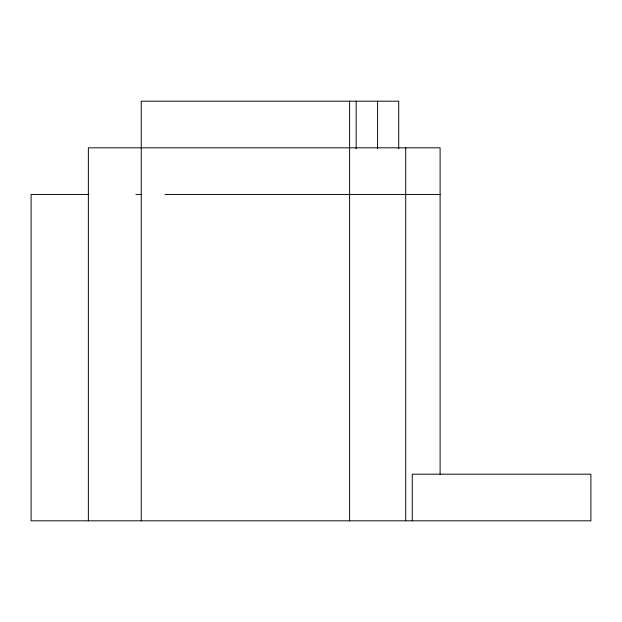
<?xml version="1.0" encoding="UTF-8"?>
<svg xmlns="http://www.w3.org/2000/svg" width="622" height="622" viewBox="0 0 622 622"><rect width="100%" height="100%" fill="white"/><g stroke="black" fill="none" stroke-linecap="round" stroke-linejoin="round"><path stroke-width="0.93" d="M88.837 194.437L31.1 194.437L31.1 520.816L590.9 520.816L590.9 474.189L412.262 474.189L412.262 520.816M135.915 194.437L141.738 194.437M165.024 194.437L440.096 194.437M440.096 474.189L440.096 147.811L88.363 147.811L88.363 520.816M405.707 147.811L405.707 520.816M398.718 148.782L398.718 101.184L141.256 101.184L141.256 520.816M377.585 101.184L377.585 148.782M356.173 101.184L356.173 148.782M349.611 101.184L349.611 520.816"/></g></svg>
